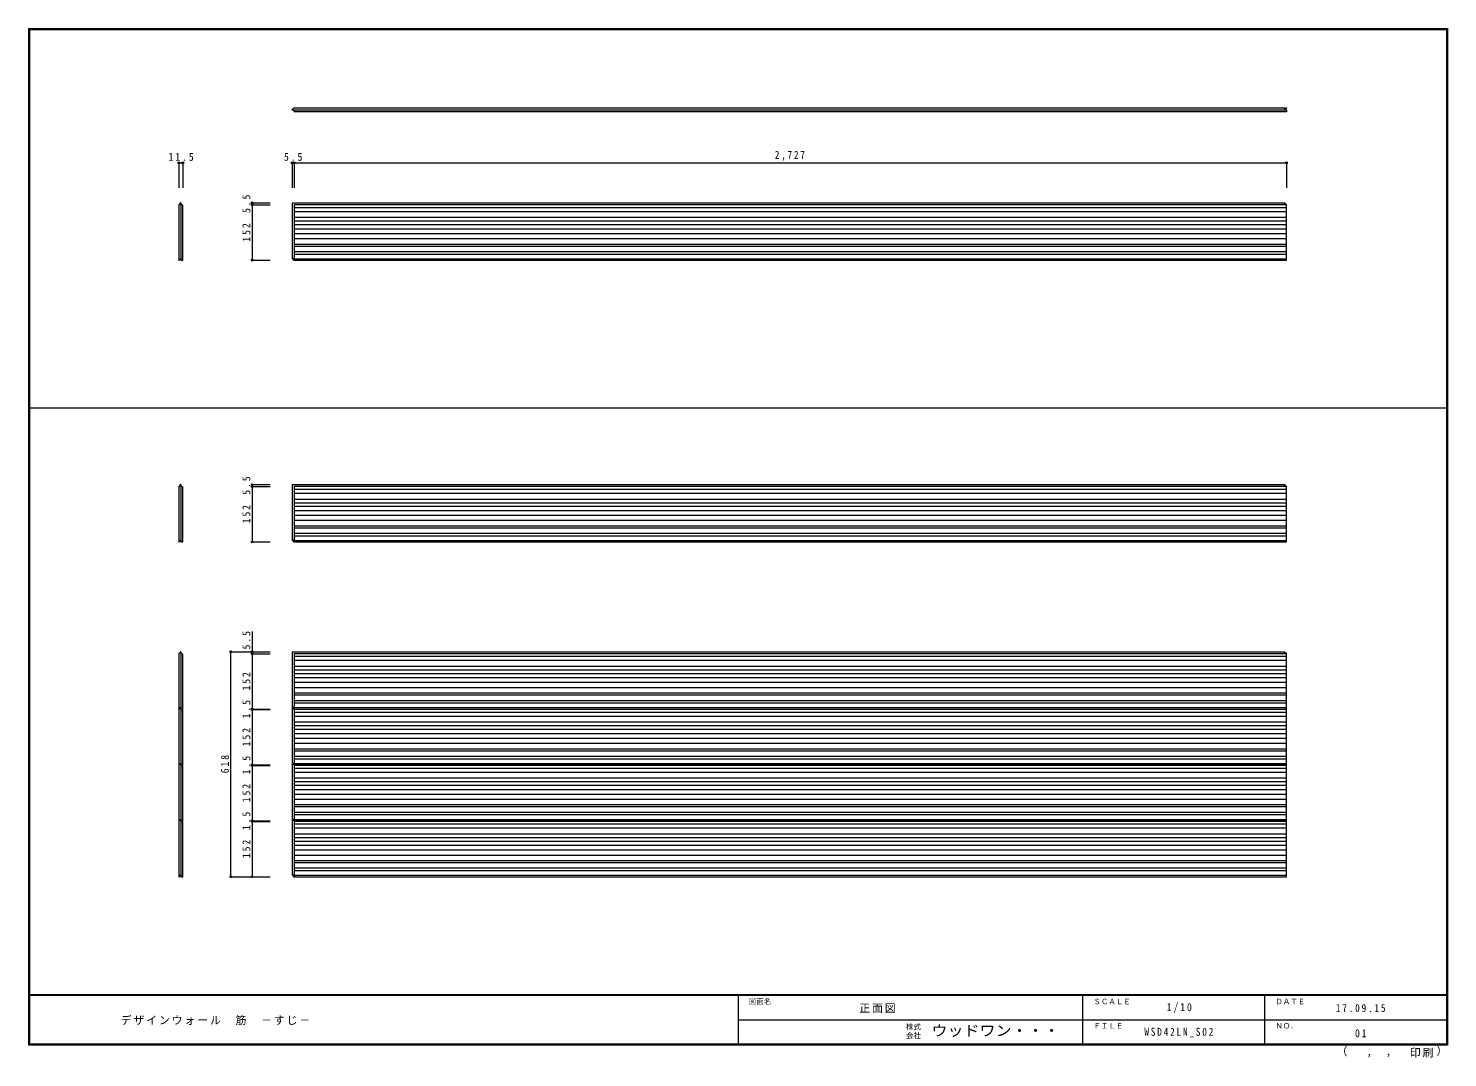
# Model space of a CAD drawing. Units: millimetres at full size, sheet at 1:10. Extents: x -1947 to 1953, y -1436 to 1392.
import ezdxf
from ezdxf.enums import TextEntityAlignment as Align

# ---------------------------------------------------------------- set-up
doc = ezdxf.new("R2010")
doc.units = ezdxf.units.MM
doc.header["$LTSCALE"] = 10
doc.header["$PDMODE"] = 32
doc.header["$PDSIZE"] = 5
doc.layers.add('3-0', color=7, linetype='Continuous', lineweight=18)
doc.layers.add('F-1', color=6, linetype='Continuous', lineweight=18)
doc.layers.add('F-A', color=7, linetype='Continuous')
doc.styles.add('ＭＳ ゴシック', font='')
doc.styles.get('ＭＳ ゴシック').set_extended_font_data('MS Gothic')

msp = doc.modelspace()

# ---------------------------------------------------------------- linework, layer by layer
at = {"layer": '3-0'}
for p, q in [((-1217.14, 1173.8), (1510.36, 1173.8)), ((-1216.64, 1164.92), (-1216.64, 1167.8)), ((-1216.64, 1164.92), (-1216.64, 1162.3)), ((1510.36, 1162.3), (-1216.64, 1162.3)), ((-1533.64, 907.3), (-1533.64, 754.8)), ((-1524.75, 906.8), (-1527.64, 906.8)), ((-1524.75, 906.8), (-1522.14, 906.8)), ((-1522.14, 754.8), (-1522.14, 906.8)), ((-1222.14, 912.3), (-1222.14, 759.8)), ((-1222.14, 912.3), (1505.36, 912.3)), ((-1216.64, 906.8), (-1216.64, 754.8)), ((1510.36, 906.8), (-1216.64, 906.8)), ((-1216.64, 899.8), (1510.36, 899.8)), ((1505.36, 912.3), (1505.36, 906.8)), ((1505.36, 912.3), (1510.36, 907.3)), ((1510.36, 754.8), (1510.36, 907.3)), ((-1216.64, 888.8), (1510.36, 888.8)), ((-1216.64, 872.8), (1510.36, 872.8)), ((-1216.64, 862.8), (1510.36, 862.8)), ((-1216.64, 852.8), (1510.36, 852.8)), ((-1216.64, 841.3), (1510.36, 841.3)), ((-1216.64, 828.3), (1510.36, 828.3)), ((-1216.64, 814.3), (1510.36, 814.3)), ((-1216.64, 799.3), (1510.36, 799.3)), ((-1216.64, 793.8), (1510.36, 793.8)), ((-1222.14, 759.8), (-1216.64, 759.8)), ((-1222.14, 759.8), (-1217.14, 754.8)), ((-1217.14, 754.8), (1510.36, 754.8)), ((-1216.64, 778.8), (1510.36, 778.8)), ((-1216.64, 771.8), (1510.36, 771.8)), ((-1216.64, 758.8), (1510.36, 758.8)), ((-1533.64, 133.3), (-1533.64, -19.2)), ((-1524.75, 132.8), (-1527.64, 132.8)), ((-1524.75, 132.8), (-1522.14, 132.8)), ((-1522.14, -19.2), (-1522.14, 132.8)), ((-1222.14, 138.3), (-1222.14, -14.2)), ((-1222.14, 138.3), (1505.36, 138.3)), ((-1216.64, 132.8), (-1216.64, -19.2)), ((1510.36, 132.8), (-1216.64, 132.8)), ((-1216.64, 125.8), (1510.36, 125.8)), ((1505.36, 138.3), (1505.36, 132.8)), ((1505.36, 138.3), (1510.36, 133.3)), ((1510.36, -19.2), (1510.36, 133.3)), ((-1216.64, 114.8), (1510.36, 114.8)), ((-1216.64, 98.8), (1510.36, 98.8)), ((-1216.64, 88.8), (1510.36, 88.8)), ((-1216.64, 78.8), (1510.36, 78.8)), ((-1216.64, 67.3), (1510.36, 67.3)), ((-1216.64, 54.3), (1510.36, 54.3)), ((-1216.64, 40.3), (1510.36, 40.3)), ((-1216.64, 25.3), (1510.36, 25.3)), ((-1216.64, 19.8), (1510.36, 19.8)), ((-1216.64, 4.8), (1510.36, 4.8)), ((-1222.14, -14.2), (-1216.64, -14.2)), ((-1222.14, -14.2), (-1217.14, -19.2)), ((-1217.14, -19.2), (1510.36, -19.2)), ((-1216.64, -2.2), (1510.36, -2.2)), ((-1216.64, -15.2), (1510.36, -15.2)), ((-1533.64, -325.7), (-1533.64, -478.2)), ((-1527.64, -320.7), (-1527.64, -938.7)), ((-1524.75, -326.2), (-1527.64, -326.2)), ((-1524.75, -326.2), (-1522.14, -326.2)), ((-1522.14, -478.2), (-1522.14, -326.2)), ((-1222.14, -320.7), (-1222.14, -473.2)), ((-1222.14, -320.7), (1505.36, -320.7)), ((-1216.64, -326.2), (-1216.64, -478.2)), ((1510.36, -326.2), (-1216.64, -326.2)), ((-1216.64, -333.2), (1510.36, -333.2)), ((-1216.64, -344.2), (1510.36, -344.2)), ((1505.36, -320.7), (1505.36, -326.2)), ((1505.36, -320.7), (1510.36, -325.7)), ((1510.36, -478.2), (1510.36, -325.7)), ((-1216.64, -360.2), (1510.36, -360.2)), ((-1216.64, -370.2), (1510.36, -370.2)), ((-1216.64, -380.2), (1510.36, -380.2)), ((-1216.64, -391.7), (1510.36, -391.7)), ((-1216.64, -404.7), (1510.36, -404.7)), ((-1216.64, -418.7), (1510.36, -418.7)), ((-1216.64, -433.7), (1510.36, -433.7)), ((-1216.64, -439.2), (1510.36, -439.2)), ((-1216.64, -454.2), (1510.36, -454.2)), ((-1216.64, -461.2), (1510.36, -461.2)), ((-1533.64, -479.2), (-1527.64, -473.2)), ((-1533.64, -478.2), (-1532.64, -478.2)), ((-1533.64, -479.2), (-1533.64, -631.7)), ((-1527.64, -474.2), (-1528.64, -474.2)), ((-1527.64, -478.2), (-1522.14, -478.2)), ((-1524.75, -479.7), (-1527.64, -479.7)), ((-1524.75, -479.7), (-1522.14, -479.7)), ((-1522.14, -631.7), (-1522.14, -479.7)), ((-1222.14, -473.2), (-1216.64, -473.2)), ((-1222.14, -473.2), (-1217.14, -478.2)), ((-1222.14, -474.2), (-1222.14, -626.7)), ((-1222.14, -474.2), (-1221.14, -474.2)), ((-1217.14, -478.2), (1510.36, -478.2)), ((-1216.64, -474.2), (1510.36, -474.2)), ((-1216.64, -479.7), (-1216.64, -631.7)), ((1510.36, -479.7), (-1216.64, -479.7)), ((-1216.64, -486.7), (1510.36, -486.7)), ((-1216.64, -497.7), (1510.36, -497.7)), ((1510.36, -631.7), (1510.36, -479.7)), ((-1216.64, -513.7), (1510.36, -513.7)), ((-1216.64, -523.7), (1510.36, -523.7)), ((-1216.64, -533.7), (1510.36, -533.7)), ((-1216.64, -545.2), (1510.36, -545.2)), ((-1216.64, -558.2), (1510.36, -558.2)), ((-1216.64, -572.2), (1510.36, -572.2)), ((-1216.64, -587.2), (1510.36, -587.2)), ((-1216.64, -592.7), (1510.36, -592.7)), ((-1216.64, -607.7), (1510.36, -607.7)), ((-1216.64, -614.7), (1510.36, -614.7)), ((-1533.64, -632.7), (-1527.64, -626.7)), ((-1533.64, -631.7), (-1532.64, -631.7)), ((-1533.64, -632.7), (-1533.64, -785.2)), ((-1527.64, -627.7), (-1528.64, -627.7)), ((-1527.64, -631.7), (-1522.14, -631.7)), ((-1524.75, -633.2), (-1527.64, -633.2)), ((-1524.75, -633.2), (-1522.14, -633.2)), ((-1522.14, -785.2), (-1522.14, -633.2)), ((-1222.14, -626.7), (-1216.64, -626.7)), ((-1222.14, -626.7), (-1217.14, -631.7)), ((-1222.14, -627.7), (-1222.14, -780.2)), ((-1222.14, -627.7), (-1221.14, -627.7)), ((-1217.14, -631.7), (1510.36, -631.7)), ((-1216.64, -627.7), (1510.36, -627.7)), ((-1216.64, -633.2), (-1216.64, -785.2)), ((1510.36, -633.2), (-1216.64, -633.2)), ((-1216.64, -640.2), (1510.36, -640.2)), ((-1216.64, -651.2), (1510.36, -651.2)), ((1510.36, -785.2), (1510.36, -633.2)), ((-1216.64, -667.2), (1510.36, -667.2)), ((-1216.64, -677.2), (1510.36, -677.2)), ((-1216.64, -687.2), (1510.36, -687.2)), ((-1216.64, -698.7), (1510.36, -698.7)), ((-1216.64, -711.7), (1510.36, -711.7)), ((-1216.64, -725.7), (1510.36, -725.7)), ((-1216.64, -740.7), (1510.36, -740.7)), ((-1216.64, -746.2), (1510.36, -746.2)), ((-1216.64, -761.2), (1510.36, -761.2)), ((-1216.64, -768.2), (1510.36, -768.2)), ((-1533.64, -786.2), (-1527.64, -780.2)), ((-1533.64, -785.2), (-1532.64, -785.2)), ((-1533.64, -786.2), (-1533.64, -938.7)), ((-1527.64, -781.2), (-1528.64, -781.2)), ((-1527.64, -785.2), (-1522.14, -785.2)), ((-1524.75, -786.7), (-1527.64, -786.7)), ((-1524.75, -786.7), (-1522.14, -786.7)), ((-1522.14, -938.7), (-1522.14, -786.7)), ((-1222.14, -780.2), (-1216.64, -780.2)), ((-1222.14, -780.2), (-1217.14, -785.2)), ((-1222.14, -781.2), (-1222.14, -933.7)), ((-1222.14, -781.2), (-1221.14, -781.2)), ((-1217.14, -785.2), (1510.36, -785.2)), ((-1216.64, -781.2), (1510.36, -781.2)), ((-1216.64, -786.7), (-1216.64, -938.7)), ((1510.36, -786.7), (-1216.64, -786.7)), ((-1216.64, -793.7), (1510.36, -793.7)), ((-1216.64, -804.7), (1510.36, -804.7)), ((1510.36, -938.7), (1510.36, -786.7)), ((-1216.64, -820.7), (1510.36, -820.7)), ((-1216.64, -830.7), (1510.36, -830.7)), ((-1216.64, -840.7), (1510.36, -840.7)), ((-1216.64, -852.2), (1510.36, -852.2)), ((-1216.64, -865.2), (1510.36, -865.2)), ((-1216.64, -879.2), (1510.36, -879.2)), ((-1216.64, -894.2), (1510.36, -894.2)), ((-1222.14, -933.7), (-1216.64, -933.7)), ((-1222.14, -933.7), (-1217.14, -938.7)), ((-1216.64, -899.7), (1510.36, -899.7)), ((-1216.64, -914.7), (1510.36, -914.7)), ((-1216.64, -921.7), (1510.36, -921.7)), ((-1216.64, -934.7), (1510.36, -934.7)), ((-1527.64, -938.7), (-1522.14, -938.7)), ((-1217.14, -938.7), (1510.36, -938.7))]:
    msp.add_line(p, q, dxfattribs=at)
at = {"layer": '3-0', "color": 3}
for p, q in [((-1533.64, 1022.56), (-1522.14, 1022.56)), ((-1222.14, 1022.56), (-1216.64, 1022.56)), ((-1216.64, 1022.56), (1510.36, 1022.56)), ((-1331.45, 912.3), (-1331.45, 906.8)), ((-1331.45, 906.8), (-1331.45, 754.8)), ((-1331.45, 138.3), (-1331.45, 132.8)), ((-1331.45, 132.8), (-1331.45, -19.2)), ((-1331.45, -265.49), (-1331.45, -326.2)), ((-1390.28, -938.7), (-1390.28, -320.7)), ((-1331.45, -326.2), (-1331.45, -478.2)), ((-1331.45, -478.2), (-1331.45, -479.7)), ((-1331.45, -479.7), (-1331.45, -631.7)), ((-1331.45, -631.7), (-1331.45, -633.2)), ((-1331.45, -633.2), (-1331.45, -785.2)), ((-1331.45, -785.2), (-1331.45, -786.7)), ((-1331.45, -786.7), (-1331.45, -938.7))]:
    msp.add_line(p, q, dxfattribs=at)
at = {"layer": '3-0', "color": 4}
for p, q in [((-1533.64, 1022.56), (-1533.64, 953.52)), ((-1522.14, 1022.56), (-1522.14, 953.52)), ((-1222.14, 1022.56), (-1222.14, 953.52)), ((-1216.64, 1022.56), (-1216.64, 953.52)), ((1510.36, 1022.56), (1510.36, 953.52)), ((-1331.45, 912.3), (-1282.24, 912.3)), ((-1331.45, 906.8), (-1282.24, 906.8)), ((-1331.45, 754.8), (-1282.24, 754.8)), ((-1331.45, 138.3), (-1282.24, 138.3)), ((-1331.45, 132.8), (-1282.24, 132.8)), ((-1331.45, -19.2), (-1282.24, -19.2)), ((-1390.28, -320.7), (-1331.45, -320.7)), ((-1331.45, -320.7), (-1282.24, -320.7)), ((-1331.45, -326.2), (-1282.24, -326.2)), ((-1331.45, -478.2), (-1282.24, -478.2)), ((-1331.45, -479.7), (-1282.24, -479.7)), ((-1331.45, -631.7), (-1282.24, -631.7)), ((-1331.45, -633.2), (-1282.24, -633.2)), ((-1331.45, -785.2), (-1282.24, -785.2)), ((-1331.45, -786.7), (-1282.24, -786.7)), ((-1390.28, -938.7), (-1331.45, -938.7)), ((-1331.45, -938.7), (-1282.24, -938.7))]:
    msp.add_line(p, q, dxfattribs=at)
at = {"layer": '3-0'}
for points in [[(-1222.14, 1167.8), (-1222.14, 1168.8), (-1217.14, 1173.8)], [(1510.36, 1173.8), (1510.36, 1172.8), (1505.36, 1167.8)], [(-1222.14, 1167.8), (1510.36, 1167.8), (1510.36, 1162.3)], [(-1527.64, 912.3), (-1528.64, 912.3), (-1533.64, 907.3)], [(-1527.64, 912.3), (-1527.64, 754.8), (-1522.14, 754.8)], [(-1533.64, 754.8), (-1532.64, 754.8), (-1527.64, 759.8)], [(-1527.64, 138.3), (-1528.64, 138.3), (-1533.64, 133.3)], [(-1527.64, 138.3), (-1527.64, -19.2), (-1522.14, -19.2)], [(-1533.64, -19.2), (-1532.64, -19.2), (-1527.64, -14.2)], [(-1527.64, -320.7), (-1528.64, -320.7), (-1533.64, -325.7)], [(-1533.64, -938.7), (-1532.64, -938.7), (-1527.64, -933.7)]]:
    msp.add_lwpolyline(points, dxfattribs=at)
at = {"layer": '3-0', "color": 3}
for p in [(-1533.64, 1022.56), (-1522.14, 1022.56), (-1222.14, 1022.56), (-1216.64, 1022.56), (1510.36, 1022.56), (-1331.45, 912.3), (-1331.45, 906.8), (-1331.45, 754.8), (-1331.45, 138.3), (-1331.45, 132.8), (-1331.45, -19.2), (-1390.28, -320.7), (-1331.45, -320.7), (-1331.45, -326.2), (-1331.45, -478.2), (-1331.45, -479.7), (-1331.45, -631.7), (-1331.45, -633.2), (-1331.45, -785.2), (-1331.45, -786.7), (-1390.28, -938.7), (-1331.45, -938.7)]:
    msp.add_point(p, dxfattribs=at)
at = {"layer": 'F-1'}
for p, q in [((-1946.69, 1391.67), (-1946.69, -1401.67)), ((-1946.69, 1391.67), (1953.31, 1391.67)), ((-1946.69, 1390), (1953.31, 1390)), ((-1946.69, 1388.33), (1953.31, 1388.33)), ((-1945.03, 1391.67), (-1945.03, -1401.67)), ((-1943.36, 1391.67), (-1943.36, -1401.67)), ((1949.97, 1391.67), (1949.97, -1401.67)), ((1951.64, 1391.67), (1951.64, -1401.67)), ((1953.31, 1391.67), (1953.31, -1401.67)), ((-1946.69, 349.3), (1953.31, 349.3)), ((1953.31, -1263.33), (-1946.69, -1263.33)), ((1953.31, -1265), (-1946.69, -1265)), ((3.31, -1265), (3.31, -1398.33)), ((949.97, -1265), (949.97, -1398.33)), ((1449.97, -1265), (1449.97, -1398.33)), ((3.31, -1331.67), (1949.97, -1331.67)), ((1953.31, -1398.33), (-1946.69, -1398.33)), ((1953.31, -1400), (-1946.69, -1400)), ((1953.31, -1401.67), (-1946.69, -1401.67))]:
    msp.add_line(p, q, dxfattribs=at)

# ---------------------------------------------------------------- texts
at = {"layer": '3-0', "char_height": 21.99, "attachment_point": 7, "style": 'ＭＳ ゴシック'}
for s, insert in [('\\T1.38;\\W0.85;2,727', (104.36, 1027.56)), ('\\T1.38;\\W0.9;11.5', (-1561.64, 1027.56)), ('\\T1.38;\\W0.9;5.5', (-1244.39, 1027.56))]:
    msp.add_mtext(s, dxfattribs=dict(at, insert=insert))
at = {"layer": '3-0', "char_height": 21.99, "attachment_point": 7, "rotation": 90, "style": 'ＭＳ ゴシック'}
for s, insert in [('\\T1.38;\\W0.9;5.5', (-1336.45, 884.55)), ('\\T1.38;\\W0.9;152', (-1336.45, 805.8)), ('\\T1.38;\\W0.9;5.5', (-1336.45, 110.55)), ('\\T1.38;\\W0.9;152', (-1336.45, 31.8)), ('\\T1.38;\\W0.9;5.5', (-1336.45, -314.4)), ('\\T1.38;\\W0.9;152', (-1336.45, -427.2)), ('\\T1.38;\\W0.9;1.5', (-1336.45, -503.95)), ('\\T1.38;\\W0.9;152', (-1336.45, -580.7)), ('\\T1.38;\\W0.9;618', (-1395.28, -654.7)), ('\\T1.38;\\W0.9;1.5', (-1336.45, -657.45)), ('\\T1.38;\\W0.9;152', (-1336.45, -734.2)), ('\\T1.38;\\W0.9;1.5', (-1336.45, -810.95)), ('\\T1.38;\\W0.9;152', (-1336.45, -887.7))]:
    msp.add_mtext(s, dxfattribs=dict(at, insert=insert))
at = {"layer": 'F-A', "style": 'ＭＳ ゴシック'}
for s, height, p in [('図面名', 14.66, (33.31, -1293.33)), ('ＳＣＡＬＥ', 14.66, (979.97, -1293.33)), ('ＤＡＴＥ', 14.66, (1479.97, -1293.33)), ('株式', 14.66, (464.97, -1363)), ('ＦＩＬＥ', 14.66, (979.97, -1360)), ('ＮＯ．', 14.66, (1479.97, -1360)), ('会社', 14.66, (464.97, -1387)), ('（', 21.99, (1647.98, -1436.1)), ('）', 21.99, (1922.77, -1434.71)), (',', 21.99, (1730.4, -1436.1)), (',', 21.99, (1783.37, -1435.18))]:
    msp.add_text(s, height=height, dxfattribs=at).set_placement(p, align=Align.BOTTOM_LEFT)
at = {"layer": 'F-A', "style": 'ＭＳ ゴシック', "width": 1.1}
msp.add_text('ウッドワン・・・', height=29.33, dxfattribs=at).set_placement((534.97, -1385), align=Align.BOTTOM_LEFT)
at = {"layer": 'F-A', "char_height": 21.99, "attachment_point": 7, "style": 'ＭＳ ゴシック'}
for s, insert in [('\\T1.38;\\W0.9;1/10', (1181.22, -1313.33)), ('\\T1.17;デザインウォール\u3000筋\u3000－すじ－', (-1693.36, -1346.67)), ('\\T1.17;正面図', (336.64, -1313.33)), ('\\T1.39;\\W0.85;17.09.15', (1646.22, -1310.83)), ('\\T1.39;\\W0.85;WSD42LN_S02', (1119.97, -1380)), ('\\T1.36;\\W0.9;01', (1698.72, -1380)), ('\\T1.17;印刷', (1849.36, -1435.64))]:
    msp.add_mtext(s, dxfattribs=dict(at, insert=insert))

doc.saveas('drawing.dxf')
